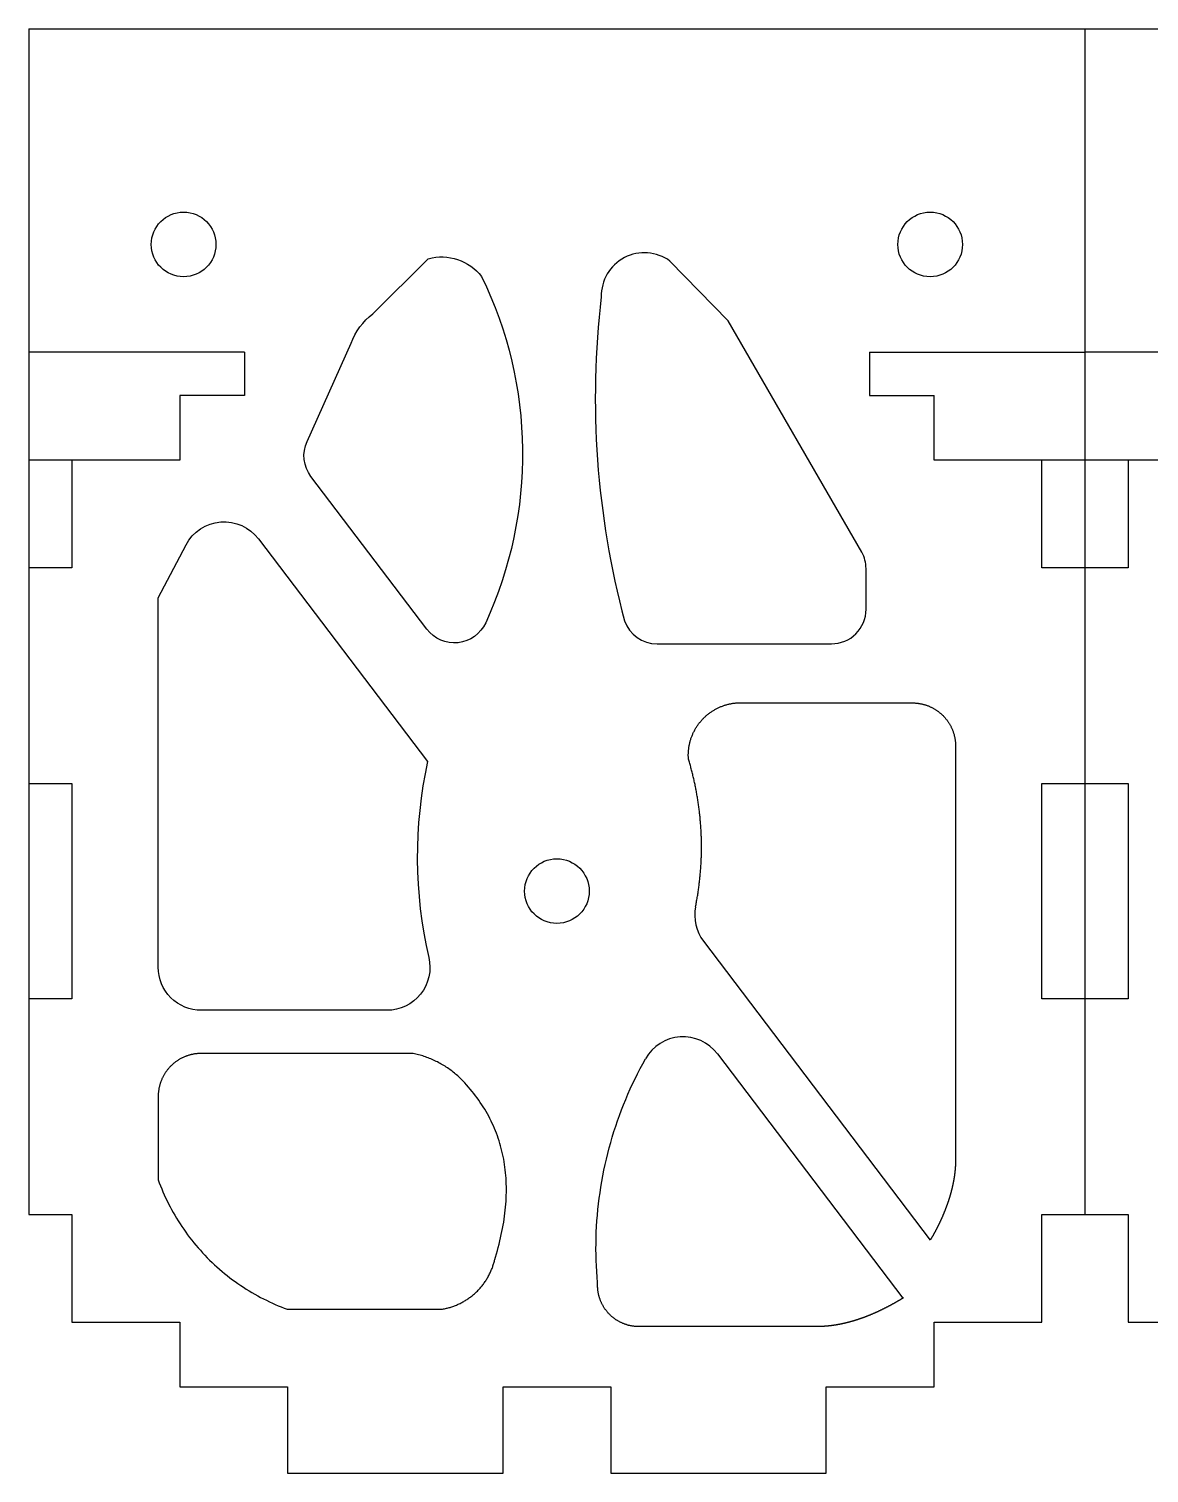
# Model space of a CAD drawing. Header units: millimetres. Extents: x 0 to 1901, y -171 to 1071.
# Drawn here: x 651.8 to 703.8, y 434.6 to 501.6 of the extents above; entities that cross this region are included whole.
import ezdxf

# ---------------------------------------------------------------- set-up
doc = ezdxf.new("R2010")
doc.units = ezdxf.units.MM

msp = doc.modelspace()

# ---------------------------------------------------------------- linework, layer by layer
for p, q in [((651.789, 501.566), (700.789, 501.566)), ((651.789, 501.566), (651.789, 446.566)), ((700.789, 501.566), (700.789, 446.566)), ((700.789, 501.566), (749.789, 501.566)), ((661.789, 486.566), (651.789, 486.566)), ((661.789, 486.566), (661.789, 484.566)), ((690.789, 486.566), (700.789, 486.566)), ((690.789, 486.566), (690.789, 484.566)), ((710.789, 486.566), (700.789, 486.566)), ((661.789, 484.566), (658.789, 484.566)), ((658.789, 484.566), (658.789, 481.566)), ((690.789, 484.566), (693.789, 484.566)), ((693.789, 481.566), (693.789, 484.566)), ((658.789, 481.566), (651.789, 481.566)), ((653.789, 481.566), (653.789, 476.566)), ((700.789, 481.566), (693.789, 481.566)), ((698.789, 476.566), (698.789, 481.566)), ((707.789, 481.566), (700.789, 481.566)), ((702.789, 481.566), (702.789, 476.566)), ((653.789, 476.566), (651.789, 476.566)), ((700.789, 476.566), (698.789, 476.566)), ((702.789, 476.566), (700.789, 476.566)), ((651.789, 466.566), (653.789, 466.566)), ((653.789, 466.566), (653.789, 456.566)), ((698.789, 456.566), (698.789, 466.566)), ((698.789, 466.566), (700.789, 466.566)), ((700.789, 466.566), (702.789, 466.566)), ((702.789, 466.566), (702.789, 456.566)), ((683.089, 459.238), (693.611, 445.37)), ((653.789, 456.566), (651.789, 456.566)), ((700.789, 456.566), (698.789, 456.566)), ((702.789, 456.566), (700.789, 456.566)), ((683.738, 454.02), (692.341, 442.682)), ((651.789, 446.566), (653.789, 446.566)), ((653.789, 446.566), (653.789, 441.566)), ((698.789, 441.566), (698.789, 446.566)), ((698.789, 446.566), (700.789, 446.566)), ((700.789, 446.566), (702.789, 446.566)), ((702.789, 446.566), (702.789, 441.566)), ((653.789, 441.566), (658.789, 441.566)), ((658.789, 441.566), (658.789, 438.566)), ((693.789, 438.566), (693.789, 441.566)), ((693.789, 441.566), (698.789, 441.566)), ((702.789, 441.566), (707.789, 441.566)), ((658.789, 438.566), (663.789, 438.566)), ((663.789, 438.566), (663.789, 434.566)), ((673.789, 434.566), (673.789, 438.566)), ((673.789, 438.566), (678.789, 438.566)), ((678.789, 438.566), (678.789, 434.566)), ((688.789, 434.566), (688.789, 438.566)), ((688.789, 438.566), (693.789, 438.566)), ((663.789, 434.566), (673.789, 434.566)), ((678.789, 434.566), (688.789, 434.566))]:
    msp.add_line(p, q)
for points in [[(689.034, 473.039, 0.414214), (690.634, 474.639), (690.634, 476.53, 0.124665), (690.441, 477.291), (684.229, 488.021), (681.532, 490.797, 0.620904), (678.348, 489.134, 0.09486), (679.427, 474.106, 0.317918), (680.936, 473.039)], [(664.695, 482.426), (666.745, 486.979, -0.14107), (667.745, 488.354), (670.323, 490.906, -0.299956), (672.796, 490.077, -0.224333), (672.986, 474.016, -0.566928), (670.257, 473.715), (664.879, 480.802, -0.274639)]]:
    msp.add_lwpolyline(points, format="xyb", close=True)
msp.add_lwpolyline([(670.286, 467.576, 0.111225), (670.346, 458.489, -0.482738), (668.398, 456.036), (659.789, 456.036, -0.414214), (657.789, 458.036), (657.789, 475.166), (659.083, 477.629, -0.549131), (662.446, 477.908), (670.286, 467.576)], format="xyb")
for points in [[(682.393, 467.694, 0), (682.391, 467.726, 0), (682.389, 467.758, 0), (682.388, 467.791, 0), (682.387, 467.823, 0), (682.387, 467.856, 0), (682.387, 467.889, 0), (682.387, 467.922, 0), (682.388, 467.955, 0), (682.39, 467.989, 0), (682.391, 468.022, 0), (682.394, 468.056, 0), (682.397, 468.09, 0), (682.4, 468.124, 0), (682.404, 468.158, 0), (682.408, 468.192, 0), (682.413, 468.226, 0), (682.418, 468.261, 0), (682.424, 468.295, 0), (682.43, 468.329, 0), (682.437, 468.364, 0), (682.444, 468.398, 0), (682.452, 468.432, 0), (682.461, 468.467, 0), (682.47, 468.501, 0), (682.479, 468.536, 0), (682.489, 468.57, 0), (682.5, 468.604, 0), (682.511, 468.639, 0), (682.523, 468.673, 0), (682.535, 468.707, 0), (682.548, 468.741, 0), (682.561, 468.775, 0), (682.575, 468.809, 0), (682.589, 468.842, 0), (682.604, 468.876, 0), (682.619, 468.909, 0), (682.635, 468.942, 0), (682.652, 468.975, 0), (682.669, 469.008, 0), (682.686, 469.041, 0), (682.704, 469.073, 0), (682.723, 469.105, 0), (682.742, 469.137, 0), (682.762, 469.169, 0), (682.782, 469.2, 0), (682.802, 469.231, 0), (682.823, 469.262, 0), (682.845, 469.293, 0), (682.867, 469.323, 0), (682.89, 469.353, 0), (682.913, 469.382, 0), (682.936, 469.411, 0), (682.96, 469.44, 0), (682.984, 469.469, 0), (683.009, 469.497, 0), (683.034, 469.524, 0), (683.06, 469.552, 0), (683.086, 469.579, 0), (683.112, 469.605, 0), (683.139, 469.631, 0), (683.166, 469.657, 0), (683.194, 469.682, 0), (683.222, 469.706, 0), (683.25, 469.731, 0), (683.279, 469.754, 0), (683.308, 469.778, 0), (683.337, 469.8, 0), (683.366, 469.823, 0), (683.396, 469.845, 0), (683.426, 469.866, 0), (683.456, 469.887, 0), (683.487, 469.907, 0), (683.518, 469.927, 0), (683.549, 469.946, 0), (683.58, 469.965, 0), (683.611, 469.984, 0), (683.643, 470.001, 0), (683.675, 470.019, 0), (683.707, 470.035, 0), (683.739, 470.052, 0), (683.771, 470.067, 0), (683.804, 470.082, 0), (683.836, 470.097, 0), (683.869, 470.111, 0), (683.901, 470.125, 0), (683.934, 470.138, 0), (683.967, 470.151, 0), (684, 470.163, 0), (684.033, 470.174, 0), (684.066, 470.185, 0), (684.099, 470.196, 0), (684.132, 470.206, 0), (684.165, 470.215, 0), (684.197, 470.224, 0), (684.23, 470.233, 0), (684.263, 470.241, 0), (684.296, 470.248, 0), (684.329, 470.255, 0), (684.362, 470.262, 0), (684.394, 470.268, 0), (684.427, 470.273, 0), (684.46, 470.278, 0), (684.492, 470.283, 0), (684.524, 470.287, 0), (684.556, 470.291, 0), (684.589, 470.294, 0), (684.661, 470.296, 0), (684.78, 470.296, 0), (684.9, 470.296, 0), (685.019, 470.296, 0), (685.139, 470.296, 0), (685.258, 470.296, 0), (685.377, 470.296, 0), (685.497, 470.296, 0), (685.616, 470.296, 0), (685.736, 470.296, 0), (685.855, 470.296, 0), (685.975, 470.296, 0), (686.094, 470.296, 0), (686.213, 470.296, 0), (686.333, 470.296, 0), (686.452, 470.296, 0), (686.572, 470.296, 0), (686.691, 470.296, 0), (686.811, 470.296, 0), (686.93, 470.296, 0), (687.049, 470.296, 0), (687.169, 470.296, 0), (687.288, 470.296, 0), (687.408, 470.296, 0), (687.527, 470.296, 0), (687.647, 470.296, 0), (687.766, 470.296, 0), (687.885, 470.296, 0), (688.005, 470.296, 0), (688.124, 470.296, 0), (688.244, 470.296, 0), (688.363, 470.296, 0), (688.483, 470.296, 0), (688.602, 470.296, 0), (688.722, 470.296, 0), (688.841, 470.296, 0), (688.96, 470.296, 0), (689.08, 470.296, 0), (689.199, 470.296, 0), (689.319, 470.296, 0), (689.438, 470.296, 0), (689.558, 470.296, 0), (689.677, 470.296, 0), (689.796, 470.296, 0), (689.916, 470.296, 0), (690.035, 470.296, 0), (690.155, 470.296, 0), (690.274, 470.296, 0), (690.394, 470.296, 0), (690.513, 470.296, 0), (690.632, 470.296, 0), (690.752, 470.296, 0), (690.871, 470.296, 0), (690.991, 470.296, 0), (691.11, 470.296, 0), (691.23, 470.296, 0), (691.349, 470.296, 0), (691.468, 470.296, 0), (691.588, 470.296, 0), (691.707, 470.296, 0), (691.827, 470.296, 0), (691.946, 470.296, 0), (692.066, 470.296, 0), (692.185, 470.296, 0), (692.305, 470.296, 0), (692.424, 470.296, 0), (692.543, 470.296, 0), (692.663, 470.296, 0), (692.782, 470.296, 0), (692.816, 470.296, 0), (692.844, 470.295, 0), (692.873, 470.294, 0), (692.901, 470.293, 0), (692.93, 470.291, 0), (692.959, 470.289, 0), (692.988, 470.286, 0), (693.016, 470.283, 0), (693.045, 470.279, 0), (693.074, 470.275, 0), (693.103, 470.271, 0), (693.132, 470.266, 0), (693.16, 470.261, 0), (693.189, 470.255, 0), (693.218, 470.249, 0), (693.247, 470.243, 0), (693.275, 470.236, 0), (693.304, 470.228, 0), (693.332, 470.221, 0), (693.36, 470.212, 0), (693.389, 470.204, 0), (693.417, 470.195, 0), (693.445, 470.185, 0), (693.472, 470.175, 0), (693.5, 470.165, 0), (693.528, 470.154, 0), (693.555, 470.143, 0), (693.582, 470.132, 0), (693.609, 470.12, 0), (693.636, 470.107, 0), (693.663, 470.095, 0), (693.689, 470.082, 0), (693.716, 470.068, 0), (693.742, 470.054, 0), (693.768, 470.04, 0), (693.793, 470.025, 0), (693.818, 470.01, 0), (693.844, 469.995, 0), (693.868, 469.979, 0), (693.893, 469.963, 0), (693.917, 469.947, 0), (693.941, 469.93, 0), (693.965, 469.913, 0), (693.988, 469.896, 0), (694.012, 469.878, 0), (694.034, 469.86, 0), (694.057, 469.842, 0), (694.079, 469.824, 0), (694.101, 469.805, 0), (694.123, 469.786, 0), (694.144, 469.767, 0), (694.165, 469.747, 0), (694.185, 469.727, 0), (694.206, 469.707, 0), (694.226, 469.687, 0), (694.245, 469.666, 0), (694.265, 469.645, 0), (694.284, 469.624, 0), (694.303, 469.602, 0), (694.322, 469.58, 0), (694.34, 469.558, 0), (694.358, 469.535, 0), (694.376, 469.512, 0), (694.394, 469.489, 0), (694.411, 469.466, 0), (694.428, 469.442, 0), (694.444, 469.418, 0), (694.46, 469.393, 0), (694.476, 469.369, 0), (694.492, 469.344, 0), (694.507, 469.319, 0), (694.522, 469.293, 0), (694.537, 469.268, 0), (694.551, 469.242, 0), (694.564, 469.216, 0), (694.578, 469.189, 0), (694.591, 469.163, 0), (694.603, 469.136, 0), (694.616, 469.109, 0), (694.628, 469.082, 0), (694.639, 469.055, 0), (694.65, 469.027, 0), (694.661, 469, 0), (694.671, 468.972, 0), (694.681, 468.944, 0), (694.69, 468.916, 0), (694.699, 468.888, 0), (694.707, 468.86, 0), (694.716, 468.832, 0), (694.723, 468.803, 0), (694.73, 468.775, 0), (694.737, 468.746, 0), (694.744, 468.717, 0), (694.75, 468.689, 0), (694.755, 468.66, 0), (694.76, 468.631, 0), (694.765, 468.602, 0), (694.769, 468.574, 0), (694.773, 468.545, 0), (694.776, 468.516, 0), (694.779, 468.487, 0), (694.782, 468.458, 0), (694.784, 468.43, 0), (694.786, 468.401, 0), (694.787, 468.372, 0), (694.788, 468.344, 0), (694.789, 468.315, 0), (694.789, 468.204, 0), (694.789, 467.925, 0), (694.789, 467.645, 0), (694.789, 467.365, 0), (694.789, 467.086, 0), (694.789, 466.806, 0), (694.789, 466.526, 0), (694.789, 466.247, 0), (694.789, 465.967, 0), (694.789, 465.687, 0), (694.789, 465.407, 0), (694.789, 465.128, 0), (694.789, 464.848, 0), (694.789, 464.568, 0), (694.789, 464.289, 0), (694.789, 464.009, 0), (694.789, 463.729, 0), (694.789, 463.449, 0), (694.789, 463.17, 0), (694.789, 462.89, 0), (694.789, 462.61, 0), (694.789, 462.331, 0), (694.789, 462.051, 0), (694.789, 461.771, 0), (694.789, 461.492, 0), (694.789, 461.212, 0), (694.789, 460.932, 0), (694.789, 460.652, 0), (694.789, 460.373, 0), (694.789, 460.093, 0), (694.789, 459.813, 0), (694.789, 459.534, 0), (694.789, 459.254, 0), (694.789, 458.974, 0), (694.789, 458.694, 0), (694.789, 458.415, 0), (694.789, 458.135, 0), (694.789, 457.855, 0), (694.789, 457.576, 0), (694.789, 457.296, 0), (694.789, 457.016, 0), (694.789, 456.737, 0), (694.789, 456.457, 0), (694.789, 456.177, 0), (694.789, 455.897, 0), (694.789, 455.618, 0), (694.789, 455.338, 0), (694.789, 455.058, 0), (694.789, 454.779, 0), (694.789, 454.499, 0), (694.789, 454.219, 0), (694.789, 453.939, 0), (694.789, 453.66, 0), (694.789, 453.38, 0), (694.789, 453.1, 0), (694.789, 452.821, 0), (694.789, 452.541, 0), (694.789, 452.261, 0), (694.789, 451.982, 0), (694.789, 451.702, 0), (694.789, 451.422, 0), (694.789, 451.142, 0), (694.789, 450.863, 0), (694.789, 450.583, 0), (694.789, 450.303, 0), (694.789, 450.024, 0), (694.789, 449.744, 0), (694.789, 449.464, 0), (694.789, 449.184, 0), (694.789, 449.12, 0), (694.789, 449.106, 0), (694.788, 449.091, 0), (694.788, 449.077, 0), (694.788, 449.062, 0), (694.788, 449.047, 0), (694.788, 449.033, 0), (694.787, 449.018, 0), (694.787, 449.004, 0), (694.787, 448.989, 0), (694.786, 448.974, 0), (694.786, 448.96, 0), (694.785, 448.945, 0), (694.785, 448.931, 0), (694.784, 448.916, 0), (694.783, 448.901, 0), (694.783, 448.887, 0), (694.782, 448.872, 0), (694.781, 448.858, 0), (694.781, 448.843, 0), (694.78, 448.829, 0), (694.779, 448.814, 0), (694.778, 448.799, 0), (694.777, 448.785, 0), (694.776, 448.77, 0), (694.775, 448.756, 0), (694.774, 448.741, 0), (694.773, 448.727, 0), (694.772, 448.712, 0), (694.771, 448.697, 0), (694.769, 448.683, 0), (694.768, 448.668, 0), (694.767, 448.654, 0), (694.765, 448.639, 0), (694.764, 448.625, 0), (694.763, 448.61, 0), (694.761, 448.595, 0), (694.76, 448.581, 0), (694.758, 448.566, 0), (694.757, 448.552, 0), (694.755, 448.537, 0), (694.753, 448.523, 0), (694.752, 448.508, 0), (694.75, 448.494, 0), (694.748, 448.479, 0), (694.747, 448.464, 0), (694.745, 448.45, 0), (694.743, 448.435, 0), (694.741, 448.421, 0), (694.739, 448.406, 0), (694.737, 448.392, 0), (694.735, 448.377, 0), (694.733, 448.363, 0), (694.731, 448.348, 0), (694.729, 448.334, 0), (694.727, 448.319, 0), (694.725, 448.305, 0), (694.722, 448.29, 0), (694.72, 448.276, 0), (694.718, 448.261, 0), (694.715, 448.247, 0), (694.713, 448.232, 0), (694.711, 448.218, 0), (694.708, 448.203, 0), (694.706, 448.189, 0), (694.703, 448.174, 0), (694.701, 448.16, 0), (694.698, 448.145, 0), (694.696, 448.131, 0), (694.693, 448.116, 0), (694.69, 448.102, 0), (694.688, 448.087, 0), (694.685, 448.073, 0), (694.682, 448.059, 0), (694.679, 448.044, 0), (694.676, 448.03, 0), (694.673, 448.015, 0), (694.671, 448.001, 0), (694.668, 447.986, 0), (694.665, 447.972, 0), (694.662, 447.958, 0), (694.659, 447.943, 0), (694.656, 447.929, 0), (694.652, 447.914, 0), (694.649, 447.9, 0), (694.646, 447.885, 0), (694.643, 447.871, 0), (694.64, 447.857, 0), (694.636, 447.842, 0), (694.633, 447.828, 0), (694.63, 447.814, 0), (694.626, 447.799, 0), (694.623, 447.785, 0), (694.619, 447.77, 0), (694.616, 447.756, 0), (694.612, 447.742, 0), (694.609, 447.727, 0), (694.605, 447.713, 0), (694.602, 447.699, 0), (694.598, 447.684, 0), (694.595, 447.67, 0), (694.591, 447.656, 0), (694.587, 447.641, 0), (694.583, 447.627, 0), (694.58, 447.613, 0), (694.576, 447.599, 0), (694.572, 447.584, 0), (694.568, 447.57, 0), (694.564, 447.556, 0), (694.56, 447.541, 0), (694.556, 447.527, 0), (694.552, 447.513, 0), (694.548, 447.499, 0), (694.544, 447.484, 0), (694.54, 447.47, 0), (694.536, 447.456, 0), (694.532, 447.442, 0), (694.528, 447.427, 0), (694.523, 447.413, 0), (694.519, 447.399, 0), (694.515, 447.385, 0), (694.511, 447.37, 0), (694.506, 447.356, 0), (694.502, 447.342, 0), (694.498, 447.328, 0), (694.493, 447.314, 0), (694.489, 447.3, 0), (694.484, 447.285, 0), (694.48, 447.271, 0), (694.475, 447.257, 0), (694.471, 447.243, 0), (694.466, 447.229, 0), (694.461, 447.215, 0), (694.457, 447.201, 0), (694.452, 447.186, 0), (694.447, 447.172, 0), (694.443, 447.158, 0), (694.438, 447.144, 0), (694.433, 447.13, 0), (694.428, 447.116, 0), (694.424, 447.102, 0), (694.419, 447.088, 0), (694.414, 447.074, 0), (694.409, 447.06, 0), (694.404, 447.046, 0), (694.399, 447.032, 0), (694.394, 447.018, 0), (694.389, 447.004, 0), (694.384, 446.99, 0), (694.379, 446.976, 0), (694.374, 446.962, 0), (694.369, 446.948, 0), (694.363, 446.934, 0), (694.358, 446.92, 0), (694.353, 446.906, 0), (694.348, 446.892, 0), (694.343, 446.878, 0), (694.337, 446.864, 0), (694.332, 446.85, 0), (694.327, 446.836, 0), (694.321, 446.822, 0), (694.316, 446.808, 0), (694.311, 446.794, 0), (694.305, 446.78, 0), (694.3, 446.766, 0), (694.294, 446.753, 0), (694.289, 446.739, 0), (694.283, 446.725, 0), (694.278, 446.711, 0), (694.272, 446.697, 0), (694.266, 446.683, 0), (694.261, 446.67, 0), (694.255, 446.656, 0), (694.25, 446.642, 0), (694.244, 446.628, 0), (694.238, 446.614, 0), (694.232, 446.601, 0), (694.227, 446.587, 0), (694.221, 446.573, 0), (694.215, 446.559, 0), (694.209, 446.546, 0), (694.203, 446.532, 0), (694.197, 446.518, 0), (694.192, 446.504, 0), (694.186, 446.491, 0), (694.18, 446.477, 0), (694.174, 446.463, 0), (694.168, 446.45, 0), (694.162, 446.436, 0), (694.156, 446.422, 0), (694.15, 446.409, 0), (694.143, 446.395, 0), (694.137, 446.381, 0), (694.131, 446.368, 0), (694.125, 446.354, 0), (694.119, 446.341, 0), (694.113, 446.327, 0), (694.107, 446.313, 0), (694.1, 446.3, 0), (694.094, 446.286, 0), (694.088, 446.273, 0), (694.081, 446.259, 0), (694.075, 446.246, 0), (694.069, 446.232, 0), (694.062, 446.219, 0), (694.056, 446.205, 0), (694.05, 446.192, 0), (694.043, 446.178, 0), (694.037, 446.165, 0), (694.03, 446.151, 0), (694.024, 446.138, 0), (694.017, 446.125, 0), (694.011, 446.111, 0), (694.004, 446.098, 0), (693.998, 446.084, 0), (693.991, 446.071, 0), (693.985, 446.058, 0), (693.978, 446.044, 0), (693.971, 446.031, 0), (693.965, 446.018, 0), (693.958, 446.004, 0), (693.951, 445.991, 0), (693.945, 445.978, 0), (693.938, 445.964, 0), (693.931, 445.951, 0), (693.924, 445.938, 0), (693.917, 445.925, 0), (693.911, 445.911, 0), (693.904, 445.898, 0), (693.897, 445.885, 0), (693.89, 445.872, 0), (693.883, 445.859, 0), (693.876, 445.845, 0), (693.869, 445.832, 0), (693.863, 445.819, 0), (693.856, 445.806, 0), (693.849, 445.793, 0), (693.842, 445.78, 0), (693.835, 445.767, 0), (693.828, 445.753, 0), (693.821, 445.74, 0), (693.814, 445.727, 0), (693.806, 445.714, 0), (693.799, 445.701, 0), (693.792, 445.688, 0), (693.785, 445.675, 0), (693.778, 445.662, 0), (693.771, 445.649, 0), (693.764, 445.636, 0), (693.756, 445.623, 0), (693.749, 445.61, 0), (693.742, 445.597, 0), (693.735, 445.584, 0), (693.728, 445.572, 0), (693.72, 445.559, 0), (693.713, 445.546, 0), (693.706, 445.533, 0), (693.698, 445.52, 0), (693.691, 445.507, 0), (693.684, 445.494, 0), (693.676, 445.482, 0), (693.669, 445.469, 0), (693.662, 445.456, 0), (693.654, 445.443, 0), (693.647, 445.43, 0), (693.639, 445.418, 0), (693.632, 445.405, 0), (693.625, 445.392, 0)], [(682.722, 460.841, 0), (682.733, 460.895, 0), (682.744, 460.949, 0), (682.754, 461.004, 0), (682.764, 461.058, 0), (682.774, 461.112, 0), (682.784, 461.167, 0), (682.793, 461.221, 0), (682.803, 461.276, 0), (682.812, 461.33, 0), (682.821, 461.385, 0), (682.829, 461.44, 0), (682.838, 461.494, 0), (682.846, 461.549, 0), (682.854, 461.604, 0), (682.862, 461.659, 0), (682.869, 461.713, 0), (682.877, 461.768, 0), (682.884, 461.823, 0), (682.891, 461.878, 0), (682.898, 461.933, 0), (682.904, 461.988, 0), (682.91, 462.043, 0), (682.917, 462.098, 0), (682.922, 462.153, 0), (682.928, 462.208, 0), (682.933, 462.263, 0), (682.939, 462.318, 0), (682.944, 462.373, 0), (682.948, 462.428, 0), (682.953, 462.483, 0), (682.957, 462.538, 0), (682.961, 462.593, 0), (682.965, 462.649, 0), (682.969, 462.704, 0), (682.973, 462.759, 0), (682.976, 462.814, 0), (682.979, 462.869, 0), (682.982, 462.924, 0), (682.984, 462.98, 0), (682.987, 463.035, 0), (682.989, 463.09, 0), (682.991, 463.145, 0), (682.992, 463.2, 0), (682.994, 463.255, 0), (682.995, 463.31, 0), (682.996, 463.366, 0), (682.997, 463.421, 0), (682.998, 463.476, 0), (682.998, 463.531, 0), (682.999, 463.586, 0), (682.999, 463.641, 0), (682.998, 463.696, 0), (682.998, 463.751, 0), (682.997, 463.806, 0), (682.996, 463.861, 0), (682.995, 463.916, 0), (682.994, 463.971, 0), (682.993, 464.026, 0), (682.991, 464.081, 0), (682.989, 464.136, 0), (682.987, 464.191, 0), (682.984, 464.246, 0), (682.982, 464.3, 0), (682.979, 464.355, 0), (682.976, 464.41, 0), (682.973, 464.465, 0), (682.969, 464.519, 0), (682.966, 464.574, 0), (682.962, 464.629, 0), (682.958, 464.683, 0), (682.954, 464.738, 0), (682.949, 464.792, 0), (682.944, 464.847, 0), (682.939, 464.901, 0), (682.934, 464.955, 0), (682.929, 465.01, 0), (682.924, 465.064, 0), (682.918, 465.118, 0), (682.912, 465.172, 0), (682.906, 465.226, 0), (682.899, 465.28, 0), (682.893, 465.334, 0), (682.886, 465.388, 0), (682.879, 465.442, 0), (682.872, 465.496, 0), (682.865, 465.55, 0), (682.857, 465.604, 0), (682.849, 465.657, 0), (682.841, 465.711, 0), (682.833, 465.765, 0), (682.825, 465.818, 0), (682.816, 465.872, 0), (682.807, 465.925, 0), (682.798, 465.978, 0), (682.789, 466.031, 0), (682.78, 466.085, 0), (682.77, 466.138, 0), (682.76, 466.191, 0), (682.75, 466.244, 0), (682.74, 466.297, 0), (682.73, 466.349, 0), (682.719, 466.402, 0), (682.708, 466.455, 0), (682.697, 466.507, 0), (682.686, 466.56, 0), (682.675, 466.612, 0), (682.663, 466.665, 0), (682.652, 466.717, 0), (682.64, 466.769, 0), (682.628, 466.821, 0), (682.615, 466.873, 0), (682.603, 466.925, 0), (682.59, 466.977, 0), (682.577, 467.029, 0), (682.564, 467.081, 0), (682.551, 467.132, 0), (682.537, 467.184, 0), (682.524, 467.235, 0), (682.51, 467.287, 0), (682.496, 467.338, 0), (682.482, 467.389, 0), (682.468, 467.44, 0), (682.453, 467.491, 0), (682.438, 467.542, 0), (682.423, 467.593, 0), (682.408, 467.643, 0), (682.393, 467.694, 0)], [(657.789, 448.166, 0), (657.841, 448.026, 0), (657.895, 447.887, 0), (657.951, 447.748, 0), (658.01, 447.61, 0), (658.071, 447.472, 0), (658.134, 447.335, 0), (658.2, 447.198, 0), (658.267, 447.062, 0), (658.337, 446.927, 0), (658.409, 446.792, 0), (658.484, 446.659, 0), (658.56, 446.526, 0), (658.639, 446.394, 0), (658.72, 446.263, 0), (658.803, 446.133, 0), (658.888, 446.004, 0), (658.975, 445.876, 0), (659.064, 445.75, 0), (659.156, 445.625, 0), (659.249, 445.501, 0), (659.344, 445.378, 0), (659.442, 445.257, 0), (659.541, 445.137, 0), (659.642, 445.018, 0), (659.745, 444.902, 0), (659.85, 444.786, 0), (659.957, 444.673, 0), (660.065, 444.561, 0), (660.176, 444.45, 0), (660.287, 444.342, 0), (660.401, 444.235, 0), (660.516, 444.13, 0), (660.633, 444.027, 0), (660.751, 443.925, 0), (660.871, 443.826, 0), (660.992, 443.728, 0), (661.115, 443.633, 0), (661.239, 443.539, 0), (661.364, 443.448, 0), (661.49, 443.358, 0), (661.618, 443.271, 0), (661.747, 443.186, 0), (661.877, 443.103, 0), (662.007, 443.022, 0), (662.139, 442.943, 0), (662.272, 442.866, 0), (662.406, 442.792, 0), (662.54, 442.72, 0), (662.675, 442.649, 0), (662.811, 442.582, 0), (662.948, 442.516, 0), (663.085, 442.453, 0), (663.223, 442.392, 0), (663.361, 442.333, 0), (663.5, 442.276, 0), (663.639, 442.222, 0), (663.779, 442.169, 0), (663.89, 442.166, 0), (663.999, 442.166, 0), (664.108, 442.166, 0), (664.217, 442.166, 0), (664.326, 442.166, 0), (664.435, 442.166, 0), (664.544, 442.166, 0), (664.653, 442.166, 0), (664.762, 442.166, 0), (664.871, 442.166, 0), (664.98, 442.166, 0), (665.089, 442.166, 0), (665.198, 442.166, 0), (665.307, 442.166, 0), (665.416, 442.166, 0), (665.525, 442.166, 0), (665.634, 442.166, 0), (665.743, 442.166, 0), (665.852, 442.166, 0), (665.961, 442.166, 0), (666.07, 442.166, 0), (666.179, 442.166, 0), (666.288, 442.166, 0), (666.397, 442.166, 0), (666.506, 442.166, 0), (666.615, 442.166, 0), (666.724, 442.166, 0), (666.833, 442.166, 0), (666.942, 442.166, 0), (667.051, 442.166, 0), (667.16, 442.166, 0), (667.269, 442.166, 0), (667.378, 442.166, 0), (667.487, 442.166, 0), (667.596, 442.166, 0), (667.705, 442.166, 0), (667.814, 442.166, 0), (667.923, 442.166, 0), (668.032, 442.166, 0), (668.141, 442.166, 0), (668.25, 442.166, 0), (668.359, 442.166, 0), (668.468, 442.166, 0), (668.577, 442.166, 0), (668.686, 442.166, 0), (668.795, 442.166, 0), (668.905, 442.166, 0), (669.014, 442.166, 0), (669.123, 442.166, 0), (669.232, 442.166, 0), (669.341, 442.166, 0), (669.45, 442.166, 0), (669.559, 442.166, 0), (669.668, 442.166, 0), (669.777, 442.166, 0), (669.886, 442.166, 0), (669.995, 442.166, 0), (670.104, 442.166, 0), (670.213, 442.166, 0), (670.322, 442.166, 0), (670.431, 442.166, 0), (670.54, 442.166, 0), (670.649, 442.166, 0), (670.758, 442.166, 0), (670.867, 442.166, 0), (670.944, 442.169, 0), (670.987, 442.176, 0), (671.03, 442.184, 0), (671.073, 442.192, 0), (671.116, 442.201, 0), (671.159, 442.211, 0), (671.202, 442.222, 0), (671.245, 442.233, 0), (671.288, 442.245, 0), (671.331, 442.257, 0), (671.374, 442.27, 0), (671.417, 442.284, 0), (671.46, 442.299, 0), (671.503, 442.314, 0), (671.545, 442.33, 0), (671.588, 442.346, 0), (671.63, 442.364, 0), (671.672, 442.382, 0), (671.715, 442.401, 0), (671.757, 442.42, 0), (671.798, 442.44, 0), (671.84, 442.461, 0), (671.881, 442.482, 0), (671.922, 442.505, 0), (671.963, 442.527, 0), (672.003, 442.551, 0), (672.043, 442.575, 0), (672.083, 442.6, 0), (672.123, 442.625, 0), (672.162, 442.652, 0), (672.201, 442.678, 0), (672.239, 442.706, 0), (672.277, 442.734, 0), (672.315, 442.762, 0), (672.352, 442.792, 0), (672.388, 442.822, 0), (672.425, 442.852, 0), (672.46, 442.883, 0), (672.496, 442.915, 0), (672.531, 442.947, 0), (672.565, 442.98, 0), (672.599, 443.013, 0), (672.632, 443.047, 0), (672.665, 443.081, 0), (672.697, 443.116, 0), (672.728, 443.151, 0), (672.759, 443.187, 0), (672.79, 443.223, 0), (672.819, 443.259, 0), (672.849, 443.296, 0), (672.877, 443.334, 0), (672.905, 443.372, 0), (672.932, 443.41, 0), (672.959, 443.448, 0), (672.985, 443.487, 0), (673.01, 443.527, 0), (673.035, 443.566, 0), (673.059, 443.606, 0), (673.082, 443.646, 0), (673.105, 443.686, 0), (673.127, 443.727, 0), (673.148, 443.768, 0), (673.169, 443.809, 0), (673.189, 443.85, 0), (673.208, 443.891, 0), (673.227, 443.933, 0), (673.245, 443.975, 0), (673.262, 444.017, 0), (673.278, 444.059, 0), (673.294, 444.101, 0), (673.309, 444.143, 0), (673.324, 444.185, 0), (673.338, 444.227, 0), (673.351, 444.27, 0), (673.363, 444.312, 0), (673.375, 444.354, 0), (673.386, 444.397, 0), (673.397, 444.439, 0), (673.406, 444.481, 0), (673.438, 444.589, 0), (673.483, 444.74, 0), (673.526, 444.891, 0), (673.567, 445.04, 0), (673.606, 445.189, 0), (673.643, 445.337, 0), (673.678, 445.483, 0), (673.71, 445.63, 0), (673.74, 445.775, 0), (673.769, 445.919, 0), (673.795, 446.063, 0), (673.819, 446.206, 0), (673.841, 446.347, 0), (673.861, 446.489, 0), (673.879, 446.629, 0), (673.895, 446.768, 0), (673.908, 446.907, 0), (673.92, 447.044, 0), (673.929, 447.181, 0), (673.937, 447.317, 0), (673.942, 447.453, 0), (673.945, 447.587, 0), (673.946, 447.721, 0), (673.945, 447.853, 0), (673.942, 447.985, 0), (673.937, 448.116, 0), (673.929, 448.246, 0), (673.92, 448.376, 0), (673.908, 448.504, 0), (673.895, 448.632, 0), (673.879, 448.759, 0), (673.861, 448.885, 0), (673.841, 449.01, 0), (673.819, 449.134, 0), (673.795, 449.258, 0), (673.769, 449.381, 0), (673.74, 449.502, 0), (673.71, 449.623, 0), (673.677, 449.744, 0), (673.643, 449.863, 0), (673.606, 449.981, 0), (673.567, 450.099, 0), (673.526, 450.216, 0), (673.483, 450.332, 0), (673.438, 450.447, 0), (673.391, 450.561, 0), (673.342, 450.675, 0), (673.29, 450.788, 0), (673.237, 450.899, 0), (673.181, 451.01, 0), (673.123, 451.12, 0), (673.064, 451.23, 0), (673.002, 451.338, 0), (672.938, 451.446, 0), (672.872, 451.553, 0), (672.803, 451.659, 0), (672.733, 451.764, 0), (672.661, 451.868, 0), (672.586, 451.971, 0), (672.51, 452.074, 0), (672.431, 452.176, 0), (672.35, 452.277, 0), (672.267, 452.377, 0), (672.182, 452.476, 0), (672.095, 452.575, 0), (672.013, 452.665, 0), (671.969, 452.714, 0), (671.924, 452.762, 0), (671.878, 452.809, 0), (671.831, 452.856, 0), (671.783, 452.902, 0), (671.735, 452.948, 0), (671.686, 452.993, 0), (671.636, 453.037, 0), (671.585, 453.081, 0), (671.534, 453.123, 0), (671.482, 453.166, 0), (671.429, 453.207, 0), (671.376, 453.247, 0), (671.321, 453.287, 0), (671.267, 453.326, 0), (671.211, 453.364, 0), (671.155, 453.402, 0), (671.099, 453.438, 0), (671.041, 453.474, 0), (670.984, 453.509, 0), (670.925, 453.542, 0), (670.866, 453.575, 0), (670.807, 453.607, 0), (670.747, 453.639, 0), (670.687, 453.669, 0), (670.626, 453.698, 0), (670.565, 453.726, 0), (670.504, 453.754, 0), (670.442, 453.78, 0), (670.38, 453.805, 0), (670.317, 453.83, 0), (670.255, 453.853, 0), (670.192, 453.876, 0), (670.128, 453.897, 0), (670.065, 453.917, 0), (670.001, 453.937, 0), (669.937, 453.955, 0), (669.873, 453.973, 0), (669.809, 453.989, 0), (669.745, 454.004, 0), (669.68, 454.019, 0), (669.616, 454.032, 0), (669.491, 454.036, 0), (669.341, 454.036, 0), (669.191, 454.036, 0), (669.041, 454.036, 0), (668.892, 454.036, 0), (668.742, 454.036, 0), (668.592, 454.036, 0), (668.442, 454.036, 0), (668.292, 454.036, 0), (668.142, 454.036, 0), (667.992, 454.036, 0), (667.842, 454.036, 0), (667.693, 454.036, 0), (667.543, 454.036, 0), (667.393, 454.036, 0), (667.243, 454.036, 0), (667.093, 454.036, 0), (666.943, 454.036, 0), (666.793, 454.036, 0), (666.644, 454.036, 0), (666.494, 454.036, 0), (666.344, 454.036, 0), (666.194, 454.036, 0), (666.044, 454.036, 0), (665.894, 454.036, 0), (665.744, 454.036, 0), (665.594, 454.036, 0), (665.445, 454.036, 0), (665.295, 454.036, 0), (665.145, 454.036, 0), (664.995, 454.036, 0), (664.845, 454.036, 0), (664.695, 454.036, 0), (664.545, 454.036, 0), (664.396, 454.036, 0), (664.246, 454.036, 0), (664.096, 454.036, 0), (663.946, 454.036, 0), (663.796, 454.036, 0), (663.646, 454.036, 0), (663.496, 454.036, 0), (663.346, 454.036, 0), (663.197, 454.036, 0), (663.047, 454.036, 0), (662.897, 454.036, 0), (662.747, 454.036, 0), (662.597, 454.036, 0), (662.447, 454.036, 0), (662.297, 454.036, 0), (662.148, 454.036, 0), (661.998, 454.036, 0), (661.848, 454.036, 0), (661.698, 454.036, 0), (661.548, 454.036, 0), (661.398, 454.036, 0), (661.248, 454.036, 0), (661.098, 454.036, 0), (660.949, 454.036, 0), (660.799, 454.036, 0), (660.649, 454.036, 0), (660.499, 454.036, 0), (660.349, 454.036, 0), (660.199, 454.036, 0), (660.049, 454.036, 0), (659.9, 454.036, 0), (659.781, 454.036, 0), (659.754, 454.036, 0), (659.726, 454.035, 0), (659.698, 454.034, 0), (659.67, 454.032, 0), (659.642, 454.03, 0), (659.614, 454.028, 0), (659.585, 454.025, 0), (659.557, 454.022, 0), (659.528, 454.019, 0), (659.499, 454.015, 0), (659.471, 454.01, 0), (659.442, 454.006, 0), (659.413, 454, 0), (659.384, 453.994, 0), (659.355, 453.988, 0), (659.326, 453.982, 0), (659.297, 453.974, 0), (659.268, 453.967, 0), (659.239, 453.959, 0), (659.21, 453.95, 0), (659.181, 453.941, 0), (659.152, 453.932, 0), (659.123, 453.922, 0), (659.094, 453.911, 0), (659.065, 453.9, 0), (659.036, 453.889, 0), (659.008, 453.877, 0), (658.979, 453.865, 0), (658.951, 453.852, 0), (658.922, 453.839, 0), (658.894, 453.825, 0), (658.866, 453.811, 0), (658.838, 453.796, 0), (658.811, 453.781, 0), (658.783, 453.765, 0), (658.756, 453.749, 0), (658.729, 453.732, 0), (658.702, 453.715, 0), (658.675, 453.697, 0), (658.649, 453.679, 0), (658.623, 453.661, 0), (658.597, 453.642, 0), (658.571, 453.623, 0), (658.546, 453.603, 0), (658.521, 453.583, 0), (658.496, 453.562, 0), (658.472, 453.541, 0), (658.448, 453.52, 0), (658.424, 453.498, 0), (658.401, 453.476, 0), (658.378, 453.453, 0), (658.355, 453.43, 0), (658.333, 453.407, 0), (658.311, 453.384, 0), (658.289, 453.36, 0), (658.268, 453.335, 0), (658.248, 453.311, 0), (658.227, 453.286, 0), (658.207, 453.26, 0), (658.188, 453.235, 0), (658.169, 453.209, 0), (658.15, 453.183, 0), (658.132, 453.157, 0), (658.115, 453.13, 0), (658.097, 453.103, 0), (658.081, 453.076, 0), (658.064, 453.049, 0), (658.048, 453.022, 0), (658.033, 452.994, 0), (658.018, 452.966, 0), (658.004, 452.938, 0), (657.99, 452.91, 0), (657.976, 452.882, 0), (657.963, 452.853, 0), (657.951, 452.825, 0), (657.939, 452.796, 0), (657.927, 452.768, 0), (657.916, 452.739, 0), (657.906, 452.71, 0), (657.896, 452.681, 0), (657.886, 452.652, 0), (657.877, 452.623, 0), (657.868, 452.594, 0), (657.86, 452.565, 0), (657.852, 452.536, 0), (657.845, 452.507, 0), (657.838, 452.478, 0), (657.832, 452.449, 0), (657.826, 452.42, 0), (657.82, 452.391, 0), (657.815, 452.362, 0), (657.811, 452.333, 0), (657.807, 452.305, 0), (657.803, 452.276, 0), (657.8, 452.248, 0), (657.797, 452.219, 0), (657.795, 452.191, 0), (657.793, 452.163, 0), (657.791, 452.134, 0), (657.79, 452.106, 0), (657.789, 452.079, 0), (657.789, 452.051, 0), (657.789, 452.009, 0), (657.789, 451.95, 0), (657.789, 451.891, 0), (657.789, 451.832, 0), (657.789, 451.773, 0), (657.789, 451.714, 0), (657.789, 451.654, 0), (657.789, 451.595, 0), (657.789, 451.536, 0), (657.789, 451.477, 0), (657.789, 451.418, 0), (657.789, 451.359, 0), (657.789, 451.3, 0), (657.789, 451.241, 0), (657.789, 451.181, 0), (657.789, 451.122, 0), (657.789, 451.063, 0), (657.789, 451.004, 0), (657.789, 450.945, 0), (657.789, 450.886, 0), (657.789, 450.827, 0), (657.789, 450.768, 0), (657.789, 450.708, 0), (657.789, 450.649, 0), (657.789, 450.59, 0), (657.789, 450.531, 0), (657.789, 450.472, 0), (657.789, 450.413, 0), (657.789, 450.354, 0), (657.789, 450.294, 0), (657.789, 450.235, 0), (657.789, 450.176, 0), (657.789, 450.117, 0), (657.789, 450.058, 0), (657.789, 449.999, 0), (657.789, 449.94, 0), (657.789, 449.881, 0), (657.789, 449.821, 0), (657.789, 449.762, 0), (657.789, 449.703, 0), (657.789, 449.644, 0), (657.789, 449.585, 0), (657.789, 449.526, 0), (657.789, 449.467, 0), (657.789, 449.408, 0), (657.789, 449.348, 0), (657.789, 449.289, 0), (657.789, 449.23, 0), (657.789, 449.171, 0), (657.789, 449.112, 0), (657.789, 449.053, 0), (657.789, 448.994, 0), (657.789, 448.935, 0), (657.789, 448.875, 0), (657.789, 448.816, 0), (657.789, 448.757, 0), (657.789, 448.698, 0), (657.789, 448.639, 0), (657.789, 448.58, 0), (657.789, 448.521, 0), (657.789, 448.461, 0), (657.789, 448.402, 0), (657.789, 448.343, 0), (657.789, 448.284, 0), (657.789, 448.225, 0), (657.789, 448.166, 0)], [(692.373, 442.701, 0), (692.335, 442.678, 0), (692.323, 442.671, 0), (692.31, 442.663, 0), (692.298, 442.655, 0), (692.285, 442.648, 0), (692.273, 442.64, 0), (692.26, 442.633, 0), (692.248, 442.625, 0), (692.235, 442.618, 0), (692.223, 442.61, 0), (692.21, 442.603, 0), (692.197, 442.595, 0), (692.185, 442.588, 0), (692.172, 442.58, 0), (692.159, 442.573, 0), (692.147, 442.565, 0), (692.134, 442.558, 0), (692.121, 442.551, 0), (692.109, 442.543, 0), (692.096, 442.536, 0), (692.083, 442.528, 0), (692.071, 442.521, 0), (692.058, 442.514, 0), (692.045, 442.506, 0), (692.032, 442.499, 0), (692.019, 442.492, 0), (692.007, 442.484, 0), (691.994, 442.477, 0), (691.981, 442.47, 0), (691.968, 442.463, 0), (691.955, 442.455, 0), (691.942, 442.448, 0), (691.929, 442.441, 0), (691.917, 442.434, 0), (691.904, 442.426, 0), (691.891, 442.419, 0), (691.878, 442.412, 0), (691.865, 442.405, 0), (691.852, 442.398, 0), (691.839, 442.391, 0), (691.826, 442.384, 0), (691.813, 442.376, 0), (691.8, 442.369, 0), (691.787, 442.362, 0), (691.774, 442.355, 0), (691.761, 442.348, 0), (691.748, 442.341, 0), (691.735, 442.334, 0), (691.722, 442.327, 0), (691.708, 442.32, 0), (691.695, 442.313, 0), (691.682, 442.306, 0), (691.669, 442.299, 0), (691.656, 442.293, 0), (691.643, 442.286, 0), (691.63, 442.279, 0), (691.616, 442.272, 0), (691.603, 442.265, 0), (691.59, 442.258, 0), (691.577, 442.251, 0), (691.564, 442.245, 0), (691.55, 442.238, 0), (691.537, 442.231, 0), (691.524, 442.224, 0), (691.51, 442.218, 0), (691.497, 442.211, 0), (691.484, 442.204, 0), (691.471, 442.198, 0), (691.457, 442.191, 0), (691.444, 442.184, 0), (691.431, 442.178, 0), (691.417, 442.171, 0), (691.404, 442.165, 0), (691.39, 442.158, 0), (691.377, 442.151, 0), (691.364, 442.145, 0), (691.35, 442.138, 0), (691.337, 442.132, 0), (691.323, 442.125, 0), (691.31, 442.119, 0), (691.297, 442.113, 0), (691.283, 442.106, 0), (691.27, 442.1, 0), (691.256, 442.093, 0), (691.243, 442.087, 0), (691.229, 442.081, 0), (691.216, 442.074, 0), (691.202, 442.068, 0), (691.189, 442.062, 0), (691.175, 442.056, 0), (691.161, 442.049, 0), (691.148, 442.043, 0), (691.134, 442.037, 0), (691.121, 442.031, 0), (691.107, 442.025, 0), (691.094, 442.019, 0), (691.08, 442.013, 0), (691.066, 442.006, 0), (691.053, 442, 0), (691.039, 441.994, 0), (691.025, 441.988, 0), (691.012, 441.982, 0), (690.998, 441.976, 0), (690.984, 441.97, 0), (690.971, 441.964, 0), (690.957, 441.959, 0), (690.943, 441.953, 0), (690.93, 441.947, 0), (690.916, 441.941, 0), (690.902, 441.935, 0), (690.888, 441.929, 0), (690.875, 441.924, 0), (690.861, 441.918, 0), (690.847, 441.912, 0), (690.833, 441.906, 0), (690.819, 441.901, 0), (690.806, 441.895, 0), (690.792, 441.889, 0), (690.778, 441.884, 0), (690.764, 441.878, 0), (690.75, 441.873, 0), (690.737, 441.867, 0), (690.723, 441.862, 0), (690.709, 441.856, 0), (690.695, 441.851, 0), (690.681, 441.845, 0), (690.667, 441.84, 0), (690.653, 441.834, 0), (690.639, 441.829, 0), (690.626, 441.824, 0), (690.612, 441.818, 0), (690.598, 441.813, 0), (690.584, 441.808, 0), (690.57, 441.802, 0), (690.556, 441.797, 0), (690.542, 441.792, 0), (690.528, 441.787, 0), (690.514, 441.782, 0), (690.5, 441.777, 0), (690.486, 441.772, 0), (690.472, 441.766, 0), (690.458, 441.761, 0), (690.444, 441.756, 0), (690.43, 441.751, 0), (690.416, 441.746, 0), (690.402, 441.742, 0), (690.388, 441.737, 0), (690.374, 441.732, 0), (690.36, 441.727, 0), (690.346, 441.722, 0), (690.332, 441.717, 0), (690.318, 441.712, 0), (690.303, 441.708, 0), (690.289, 441.703, 0), (690.275, 441.698, 0), (690.261, 441.694, 0), (690.247, 441.689, 0), (690.233, 441.684, 0), (690.219, 441.68, 0), (690.205, 441.675, 0), (690.191, 441.671, 0), (690.176, 441.666, 0), (690.162, 441.662, 0), (690.148, 441.657, 0), (690.134, 441.653, 0), (690.12, 441.648, 0), (690.106, 441.644, 0), (690.091, 441.64, 0), (690.077, 441.635, 0), (690.063, 441.631, 0), (690.049, 441.627, 0), (690.035, 441.623, 0), (690.02, 441.619, 0), (690.006, 441.614, 0), (689.992, 441.61, 0), (689.978, 441.606, 0), (689.963, 441.602, 0), (689.949, 441.598, 0), (689.935, 441.594, 0), (689.921, 441.59, 0), (689.906, 441.586, 0), (689.892, 441.582, 0), (689.878, 441.578, 0), (689.864, 441.575, 0), (689.849, 441.571, 0), (689.835, 441.567, 0), (689.821, 441.563, 0), (689.806, 441.559, 0), (689.792, 441.556, 0), (689.778, 441.552, 0), (689.763, 441.548, 0), (689.749, 441.545, 0), (689.735, 441.541, 0), (689.72, 441.538, 0), (689.706, 441.534, 0), (689.692, 441.531, 0), (689.677, 441.527, 0), (689.663, 441.524, 0), (689.649, 441.521, 0), (689.634, 441.517, 0), (689.62, 441.514, 0), (689.606, 441.511, 0), (689.591, 441.507, 0), (689.577, 441.504, 0), (689.563, 441.501, 0), (689.548, 441.498, 0), (689.534, 441.495, 0), (689.519, 441.492, 0), (689.505, 441.489, 0), (689.491, 441.486, 0), (689.476, 441.483, 0), (689.462, 441.48, 0), (689.447, 441.477, 0), (689.433, 441.474, 0), (689.418, 441.471, 0), (689.404, 441.468, 0), (689.39, 441.465, 0), (689.375, 441.463, 0), (689.361, 441.46, 0), (689.346, 441.457, 0), (689.332, 441.455, 0), (689.317, 441.452, 0), (689.303, 441.449, 0), (689.288, 441.447, 0), (689.274, 441.444, 0), (689.259, 441.442, 0), (689.245, 441.44, 0), (689.23, 441.437, 0), (689.216, 441.435, 0), (689.202, 441.432, 0), (689.187, 441.43, 0), (689.173, 441.428, 0), (689.158, 441.426, 0), (689.144, 441.424, 0), (689.129, 441.421, 0), (689.115, 441.419, 0), (689.1, 441.417, 0), (689.086, 441.415, 0), (689.071, 441.413, 0), (689.057, 441.411, 0), (689.042, 441.409, 0), (689.027, 441.407, 0), (689.013, 441.406, 0), (688.998, 441.404, 0), (688.984, 441.402, 0), (688.969, 441.4, 0), (688.955, 441.399, 0), (688.94, 441.397, 0), (688.926, 441.395, 0), (688.911, 441.394, 0), (688.897, 441.392, 0), (688.882, 441.391, 0), (688.868, 441.389, 0), (688.853, 441.388, 0), (688.838, 441.386, 0), (688.824, 441.385, 0), (688.809, 441.384, 0), (688.795, 441.382, 0), (688.78, 441.381, 0), (688.766, 441.38, 0), (688.751, 441.379, 0), (688.737, 441.378, 0), (688.722, 441.377, 0), (688.707, 441.376, 0), (688.693, 441.375, 0), (688.678, 441.374, 0), (688.664, 441.373, 0), (688.649, 441.372, 0), (688.635, 441.371, 0), (688.62, 441.37, 0), (688.605, 441.369, 0), (688.591, 441.369, 0), (688.576, 441.368, 0), (688.562, 441.367, 0), (688.547, 441.367, 0), (688.532, 441.366, 0), (688.518, 441.366, 0), (688.503, 441.365, 0), (688.489, 441.365, 0), (688.474, 441.364, 0), (688.46, 441.364, 0), (688.445, 441.364, 0), (688.43, 441.364, 0), (688.416, 441.363, 0), (688.401, 441.363, 0), (688.387, 441.363, 0), (688.372, 441.363, 0), (688.357, 441.363, 0), (688.325, 441.363, 0), (688.205, 441.363, 0), (688.084, 441.363, 0), (687.963, 441.363, 0), (687.842, 441.363, 0), (687.722, 441.363, 0), (687.601, 441.363, 0), (687.48, 441.363, 0), (687.36, 441.363, 0), (687.239, 441.363, 0), (687.118, 441.363, 0), (686.998, 441.363, 0), (686.877, 441.363, 0), (686.756, 441.363, 0), (686.636, 441.363, 0), (686.515, 441.363, 0), (686.394, 441.363, 0), (686.273, 441.363, 0), (686.153, 441.363, 0), (686.032, 441.363, 0), (685.911, 441.363, 0), (685.791, 441.363, 0), (685.67, 441.363, 0), (685.549, 441.363, 0), (685.429, 441.363, 0), (685.308, 441.363, 0), (685.187, 441.363, 0), (685.066, 441.363, 0), (684.946, 441.363, 0), (684.825, 441.363, 0), (684.704, 441.363, 0), (684.584, 441.363, 0), (684.463, 441.363, 0), (684.342, 441.363, 0), (684.222, 441.363, 0), (684.101, 441.363, 0), (683.98, 441.363, 0), (683.859, 441.363, 0), (683.739, 441.363, 0), (683.618, 441.363, 0), (683.497, 441.363, 0), (683.377, 441.363, 0), (683.256, 441.363, 0), (683.135, 441.363, 0), (683.015, 441.363, 0), (682.894, 441.363, 0), (682.773, 441.363, 0), (682.653, 441.363, 0), (682.532, 441.363, 0), (682.411, 441.363, 0), (682.29, 441.363, 0), (682.17, 441.363, 0), (682.049, 441.363, 0), (681.928, 441.363, 0), (681.808, 441.363, 0), (681.687, 441.363, 0), (681.566, 441.363, 0), (681.446, 441.363, 0), (681.325, 441.363, 0), (681.204, 441.363, 0), (681.083, 441.363, 0), (680.963, 441.363, 0), (680.842, 441.363, 0), (680.721, 441.363, 0), (680.601, 441.363, 0), (680.48, 441.363, 0), (680.359, 441.363, 0), (680.239, 441.363, 0), (680.118, 441.363, 0), (680.058, 441.363, 0), (680.031, 441.364, 0), (680.004, 441.365, 0), (679.976, 441.366, 0), (679.949, 441.368, 0), (679.921, 441.37, 0), (679.894, 441.373, 0), (679.866, 441.376, 0), (679.839, 441.379, 0), (679.811, 441.383, 0), (679.784, 441.388, 0), (679.756, 441.392, 0), (679.729, 441.397, 0), (679.701, 441.403, 0), (679.674, 441.409, 0), (679.647, 441.415, 0), (679.619, 441.422, 0), (679.592, 441.429, 0), (679.565, 441.436, 0), (679.538, 441.444, 0), (679.511, 441.453, 0), (679.484, 441.461, 0), (679.457, 441.471, 0), (679.431, 441.48, 0), (679.404, 441.49, 0), (679.378, 441.5, 0), (679.352, 441.511, 0), (679.326, 441.522, 0), (679.3, 441.534, 0), (679.274, 441.546, 0), (679.249, 441.558, 0), (679.224, 441.571, 0), (679.198, 441.584, 0), (679.174, 441.597, 0), (679.149, 441.611, 0), (679.124, 441.625, 0), (679.1, 441.639, 0), (679.076, 441.654, 0), (679.053, 441.669, 0), (679.029, 441.684, 0), (679.006, 441.7, 0), (678.983, 441.716, 0), (678.96, 441.732, 0), (678.938, 441.749, 0), (678.916, 441.766, 0), (678.894, 441.783, 0), (678.872, 441.801, 0), (678.851, 441.819, 0), (678.83, 441.837, 0), (678.81, 441.855, 0), (678.789, 441.874, 0), (678.769, 441.892, 0), (678.75, 441.911, 0), (678.73, 441.931, 0), (678.711, 441.95, 0), (678.693, 441.97, 0), (678.674, 441.99, 0), (678.656, 442.01, 0), (678.638, 442.031, 0), (678.62, 442.052, 0), (678.603, 442.073, 0), (678.585, 442.095, 0), (678.569, 442.117, 0), (678.552, 442.139, 0), (678.536, 442.162, 0), (678.519, 442.184, 0), (678.504, 442.208, 0), (678.488, 442.231, 0), (678.473, 442.254, 0), (678.458, 442.278, 0), (678.444, 442.302, 0), (678.43, 442.327, 0), (678.416, 442.351, 0), (678.403, 442.376, 0), (678.389, 442.401, 0), (678.377, 442.426, 0), (678.364, 442.451, 0), (678.352, 442.477, 0), (678.341, 442.503, 0), (678.33, 442.529, 0), (678.319, 442.555, 0), (678.308, 442.581, 0), (678.298, 442.608, 0), (678.289, 442.634, 0), (678.279, 442.661, 0), (678.27, 442.688, 0), (678.262, 442.715, 0), (678.254, 442.742, 0), (678.246, 442.769, 0), (678.239, 442.796, 0), (678.232, 442.824, 0), (678.225, 442.851, 0), (678.219, 442.878, 0), (678.214, 442.906, 0), (678.209, 442.934, 0), (678.204, 442.961, 0), (678.199, 442.989, 0), (678.195, 443.016, 0), (678.192, 443.044, 0), (678.189, 443.072, 0), (678.186, 443.099, 0), (678.184, 443.127, 0), (678.182, 443.155, 0), (678.18, 443.182, 0), (678.179, 443.21, 0), (678.178, 443.237, 0), (678.178, 443.265, 0), (678.178, 443.292, 0), (678.178, 443.319, 0), (678.173, 443.405, 0), (678.152, 443.662, 0), (678.135, 443.92, 0), (678.121, 444.178, 0), (678.111, 444.437, 0), (678.105, 444.697, 0), (678.103, 444.958, 0), (678.104, 445.219, 0), (678.109, 445.48, 0), (678.118, 445.742, 0), (678.131, 446.003, 0), (678.147, 446.266, 0), (678.168, 446.528, 0), (678.192, 446.79, 0), (678.221, 447.052, 0), (678.253, 447.314, 0), (678.289, 447.576, 0), (678.329, 447.837, 0), (678.372, 448.098, 0), (678.42, 448.358, 0), (678.471, 448.618, 0), (678.527, 448.877, 0), (678.586, 449.135, 0), (678.649, 449.393, 0), (678.716, 449.649, 0), (678.786, 449.905, 0), (678.86, 450.159, 0), (678.938, 450.413, 0), (679.02, 450.665, 0), (679.105, 450.915, 0), (679.194, 451.164, 0), (679.287, 451.412, 0), (679.383, 451.658, 0), (679.483, 451.903, 0), (679.586, 452.145, 0), (679.692, 452.386, 0), (679.802, 452.625, 0), (679.916, 452.862, 0), (680.032, 453.097, 0), (680.152, 453.33, 0), (680.275, 453.561, 0), (680.401, 453.79, 0)]]:
    msp.add_polyline3d(points)
for centre in [(658.968, 491.566), (693.609, 491.566), (676.289, 461.566)]:
    msp.add_circle(centre, 1.5)
for centre, start, end in [((684.683, 460.446), 168.61671, 217.18968), ((682.145, 452.811), 37.18968, 150.71008)]:
    msp.add_arc(centre, 2, start, end)

doc.saveas('drawing.dxf')
